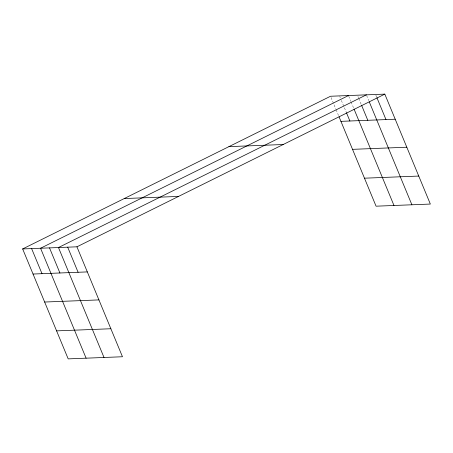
<?xml version="1.0" encoding="UTF-8"?>
<svg xmlns="http://www.w3.org/2000/svg" width="453" height="453" viewBox="0 0 453 453"><rect width="100%" height="100%" fill="white"/><g stroke="black" fill="none" stroke-linecap="round" stroke-linejoin="round"><path stroke-width="0.34" stroke-dasharray="2.27 1.7" d="M375.854 95.13L376.653 97.061M366.624 95.492L368.759 100.64M357.932 96.489L358.47 97.774M358.736 98.414L361.398 104.853M348.714 96.195L350.843 101.342M351.109 101.987L353.776 108.42M339.756 96.546L340.288 97.831M341.352 100.407L346.154 111.987M331.064 97.542L335.866 109.122M336.132 109.768L338.527 115.56"/><path stroke-width="0.68" d="M22.65 248.94L76.931 246.811L122.469 356.749L68.188 358.878L22.65 248.94L330.531 96.251L384.812 94.122L430.35 204.06L376.069 206.189L339.065 116.846M348.448 95.549L40.56 248.238L86.098 358.176M366.358 94.847L58.477 247.536L104.014 357.474M76.931 246.811L384.812 94.122M340.928 121.347L395.209 119.224M228.929 146.642L283.21 144.513M352.525 149.348L406.805 147.219M364.472 178.193L418.753 176.064M124.252 198.556L178.533 196.426M33.046 274.037L87.327 271.908M44.643 302.032L98.924 299.903M56.591 330.877L110.872 328.748M376.919 97.706L385.979 119.586M369.291 101.925L411.896 204.784M361.664 105.498L367.796 120.294M354.042 109.065L393.98 205.486M346.42 112.633L349.886 120.996M67.701 247.174L78.097 272.27M49.519 247.887L59.915 272.983M31.608 248.589L42.004 273.686"/></g></svg>
